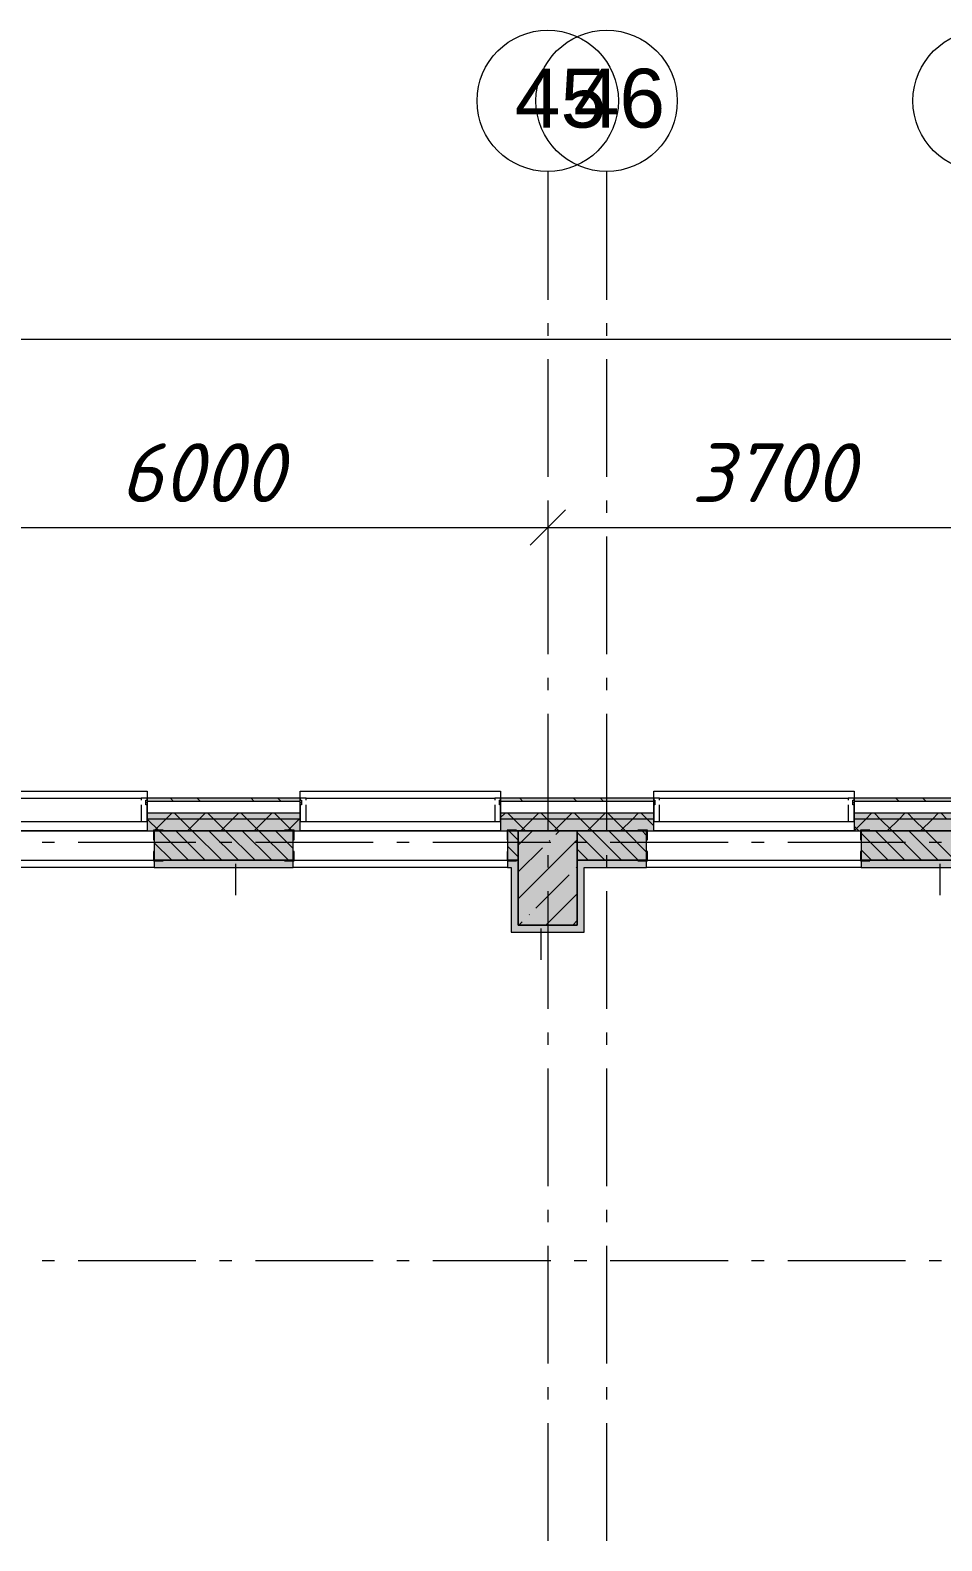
# Model space of a CAD drawing. Header units: millimetres. Extents: x -537608 to 253996, y -217170 to 186033.
# Drawn here: x -307304 to -299567, y 25270 to 38099 of the extents above; entities that cross this region are included whole.
import ezdxf

# ---------------------------------------------------------------- set-up
doc = ezdxf.new("R2010")
doc.units = ezdxf.units.MM
doc.layers.add('PDF _Геометрия', color=7, linetype='Continuous')
doc.layers.add('PDF _Текст', color=7, linetype='Continuous')
doc.layers.add('PDF _Сплошная заливка', color=7, linetype='Continuous', true_color=0xffffff)
doc.styles.add('PDF ArialMT', font='arial.ttf')
doc.styles.add('PDF ISOCPEUR Italic', font='isocpeui.ttf')

msp = doc.modelspace()

# ---------------------------------------------------------------- hatches: boundary and pattern name
at = {"layer": 'PDF _Сплошная заливка', "transparency": 33554559}
h = msp.add_hatch(color=256, dxfattribs=at)
h.paths.add_polyline_path([(-264411.3488, 31549.0045), (-264384.3486, 31549.0045), (-264384.3486, 31576.0025), (-271287.3503, 31576.0025), (-271287.3503, 31549.0045), (-264437.7925, 31549.0045)], flags=0)
h.paths.add_polyline_path([(-274074.5414, 31549.0045), (-272137.3517, 31549.0045), (-272137.3517, 31576.0025), (-274426.6915, 31576.0025), (-274426.6915, 31549.0045)], flags=0)
h.paths.add_polyline_path([(-276126.6902, 31549.0045), (-276126.6902, 31576.0025), (-277321.6919, 31576.0025), (-277321.6919, 31549.0045), (-276169.4866, 31549.0045)], flags=0)
h.paths.add_polyline_path([(-281911.6917, 31549.0045), (-281911.6917, 31576.0025), (-283111.6925, 31576.0025), (-283111.6925, 31549.0045), (-282035.3315, 31549.0045)], flags=0)
h.paths.add_polyline_path([(-279102.4091, 31549.0045), (-279021.6905, 31549.0045), (-279021.6905, 31576.0025), (-280211.6909, 31576.0025), (-280211.6909, 31549.0045), (-279521.3977, 31549.0045)], flags=0)
h.paths.add_polyline_path([(-284811.6933, 31549.0045), (-284811.6933, 31576.0025), (-286006.6928, 31576.0025), (-286006.6928, 31549.0045), (-285387.2447, 31549.0045)], flags=0)
h.paths.add_polyline_path([(-287901.3552, 31549.0045), (-287901.3552, 31576.0025), (-288901.6931, 31576.0025), (-288901.6931, 31549.0045), (-288320.1673, 31549.0045)], flags=0)
h.paths.add_polyline_path([(-290601.6939, 31549.0045), (-290601.6939, 31576.0025), (-294311.355, 31576.0025), (-294311.355, 31549.0045), (-290834.1032, 31549.0045)], flags=0)
h.paths.add_polyline_path([(-296280.9595, 31549.0045), (-296011.3579, 31549.0045), (-296011.3579, 31576.0025), (-297311.3549, 31576.0025), (-297311.3549, 31549.0045), (-297118.9367, 31549.0045)], flags=0)
h.paths.add_polyline_path([(-299011.3579, 31549.0045), (-299011.3579, 31576.0025), (-300311.3591, 31576.0025), (-300311.3591, 31549.0045), (-299632.8727, 31549.0045)], flags=0)
h.paths.add_polyline_path([(-302011.3578, 31549.0045), (-302011.3578, 31576.0025), (-303311.359, 31576.0025), (-303311.359, 31549.0045), (-302146.8044, 31549.0045)], flags=0)
h.paths.add_polyline_path([(-305498.7176, 31549.0045), (-305011.3577, 31549.0045), (-305011.3577, 31576.0025), (-306311.3589, 31576.0025), (-306311.3589, 31549.0045)], flags=0)
h.paths.add_polyline_path([(-311011.3618, 31549.0045), (-311011.3618, 31576.0025), (-312311.3587, 31576.0025), (-312311.3587, 31549.0045), (-311364.5669, 31549.0045)], flags=0)
h.paths.add_polyline_path([(-309311.3588, 31549.0045), (-308011.3576, 31549.0045), (-308012.6536, 31576.0025), (-309311.3588, 31576.0025)], flags=0)
h.paths.add_polyline_path([(-315761.86, 31549.0045), (-314011.3617, 31549.0045), (-314011.3617, 31576.0025), (-315761.86, 31576.0025), (-315761.86, 31549.336)], flags=0)
h = msp.add_hatch(color=256, dxfattribs=at)
h.paths.add_polyline_path([(-264561.3495, 31399.0038), (-264511.3493, 31399.0038), (-264511.3493, 31449.004), (-271287.3503, 31449.004), (-271287.3503, 31399.0038), (-264856.7822, 31399.0038)], flags=0)
h.paths.add_polyline_path([(-274426.6915, 31399.0038), (-272137.3517, 31399.0038), (-272137.3517, 31449.004), (-274426.6915, 31449.004)], flags=0)
h.paths.add_polyline_path([(-277007.4638, 31399.0038), (-276126.6902, 31399.0038), (-276126.6902, 31449.004), (-277321.6919, 31449.004), (-277321.6919, 31399.0038)], flags=0)
h.paths.add_polyline_path([(-279102.4091, 31399.0038), (-279021.6905, 31399.0038), (-279021.6905, 31449.004), (-280211.6909, 31449.004), (-280211.6909, 31399.0038), (-279521.3977, 31399.0038)], flags=0)
h.paths.add_polyline_path([(-286006.6928, 31399.0038), (-284811.6933, 31399.0038), (-284811.6933, 31449.004), (-286006.6928, 31449.004)], flags=0)
h.paths.add_polyline_path([(-282035.3315, 31399.0038), (-281911.6917, 31399.0038), (-281911.6917, 31449.004), (-283111.6925, 31449.004), (-283111.6925, 31399.0038), (-282873.3109, 31399.0038)], flags=0)
h.paths.add_polyline_path([(-287901.3552, 31399.0038), (-287901.3552, 31449.004), (-288901.6931, 31449.004), (-288901.6931, 31399.0038), (-288320.1673, 31399.0038)], flags=0)
h.paths.add_polyline_path([(-290601.6939, 31399.0038), (-290601.6939, 31449.004), (-294311.355, 31449.004), (-294311.355, 31399.0038), (-290834.1032, 31399.0038)], flags=0)
h.paths.add_polyline_path([(-296011.3579, 31399.0038), (-296011.3579, 31449.004), (-297311.3549, 31449.004), (-297311.3549, 31399.0038), (-296280.9595, 31399.0038)], flags=0)
h.paths.add_polyline_path([(-299632.8727, 31399.0038), (-299011.3579, 31399.0038), (-299011.3579, 31449.004), (-300311.3591, 31449.004), (-300311.3591, 31399.0038)], flags=0)
h.paths.add_polyline_path([(-302011.3578, 31399.0038), (-302011.3578, 31449.004), (-303311.359, 31449.004), (-303311.359, 31399.0038), (-302146.8044, 31399.0038)], flags=0)
h.paths.add_polyline_path([(-308012.6536, 31399.0038), (-308011.3576, 31399.0038), (-308012.6536, 31449.004), (-309311.3588, 31449.004), (-309311.3588, 31399.0038), (-308850.6309, 31399.0038)], flags=0)
h.paths.add_polyline_path([(-305498.7176, 31399.0038), (-305011.3577, 31399.0038), (-305011.3577, 31449.004), (-306311.3589, 31449.004), (-306311.3589, 31399.0038)], flags=0)
h.paths.add_polyline_path([(-311011.3618, 31399.0038), (-311011.3618, 31449.004), (-312311.3587, 31449.004), (-312311.3587, 31399.0038), (-311364.5669, 31399.0038)], flags=0)
h.paths.add_polyline_path([(-315761.86, 31399.0038), (-314011.3617, 31399.0038), (-314011.3617, 31449.004), (-315761.86, 31449.004), (-315761.86, 31399.3354)], flags=0)
h = msp.add_hatch(color=256, dxfattribs=at)
h.paths.add_polyline_path([(-264661.3483, 31299.0034), (-264561.3495, 31299.0034), (-264561.3495, 31399.0038), (-271287.3503, 31399.0038), (-271287.3503, 31299.0034), (-264856.7822, 31299.0034)], flags=0)
h.paths.add_polyline_path([(-276169.4866, 31299.0034), (-276126.6902, 31299.0034), (-276126.6902, 31399.0038), (-277321.6919, 31399.0038), (-277321.6919, 31299.0034), (-277007.4638, 31299.0034)], flags=0)
h.paths.add_polyline_path([(-273655.5528, 31299.0034), (-272137.3517, 31299.0034), (-272137.3517, 31399.0038), (-274426.6915, 31399.0038), (-274426.6915, 31299.0034), (-274074.5414, 31299.0034)], flags=0)
h.paths.add_polyline_path([(-280211.6909, 31299.0034), (-279021.6905, 31299.0034), (-279021.6905, 31399.0038), (-280211.6909, 31399.0038)], flags=0)
h.paths.add_polyline_path([(-281911.6917, 31299.0034), (-281911.6917, 31399.0038), (-283111.6925, 31399.0038), (-283111.6925, 31299.0034), (-282035.3315, 31299.0034)], flags=0)
h.paths.add_polyline_path([(-285387.2447, 31299.0034), (-284811.6933, 31299.0034), (-284811.6933, 31399.0038), (-286006.6928, 31399.0038), (-286006.6928, 31299.0034)], flags=0)
h.paths.add_polyline_path([(-290601.6939, 31299.0034), (-290601.6939, 31399.0038), (-294311.355, 31399.0038), (-294311.355, 31299.0034), (-290834.1032, 31299.0034)], flags=0)
h.paths.add_polyline_path([(-288901.6931, 31299.0034), (-287901.3552, 31299.0034), (-287901.3552, 31399.0038), (-288901.6931, 31399.0038)], flags=0)
h.paths.add_polyline_path([(-297311.3549, 31299.0034), (-296011.3579, 31299.0034), (-296011.3579, 31399.0038), (-297311.3549, 31399.0038)], flags=0)
h.paths.add_polyline_path([(-299632.8727, 31299.0034), (-299011.3579, 31299.0034), (-299011.3579, 31399.0038), (-300311.3591, 31399.0038), (-300311.3591, 31299.0034)], flags=0)
h.paths.add_polyline_path([(-302011.3578, 31299.0034), (-302011.3578, 31399.0038), (-303311.359, 31399.0038), (-303311.359, 31299.0034), (-302146.8044, 31299.0034)], flags=0)
h.paths.add_polyline_path([(-306311.3589, 31299.0034), (-305011.3577, 31299.0034), (-305011.3577, 31399.0038), (-306311.3589, 31399.0038)], flags=0)
h.paths.add_polyline_path([(-308012.6536, 31299.0034), (-308011.3576, 31299.0034), (-308012.6536, 31399.0038), (-309311.3588, 31399.0038), (-309311.3588, 31299.0034), (-308850.6309, 31299.0034)], flags=0)
h.paths.add_polyline_path([(-312311.3587, 31299.0034), (-311011.3618, 31299.0034), (-311011.3618, 31399.0038), (-312311.3587, 31399.0038)], flags=0)
h.paths.add_polyline_path([(-315711.3603, 31299.0034), (-315711.3603, 31299.3521), (-314011.3617, 31299.0034), (-314011.3617, 31399.0038), (-315761.86, 31399.0038), (-315761.86, 31299.0034)], flags=0)
msp.add_hatch(color=256, dxfattribs=at).paths.add_polyline_path([(-302661.3562, 30499.3488), (-302661.3562, 31299.3521), (-303161.3583, 31299.3521), (-303161.3583, 30499.3488), (-302984.786, 30499.3488)])
h = msp.add_hatch(color=256, dxfattribs=at)
h.paths.add_polyline_path([(-283051.653, 31049.0023), (-283011.354, 31049.0023), (-283011.354, 31299.0034), (-283051.653, 31299.0034), (-283051.653, 31225.437)], flags=0)
h.paths.add_polyline_path([(-285387.2447, 31049.0023), (-284871.6531, 31049.0023), (-284871.6531, 31299.0034), (-285946.6534, 31299.0034), (-285946.6534, 31049.0023)], flags=0)
h.paths.add_polyline_path([(-288411.3534, 31049.0023), (-288411.3534, 31299.0034), (-288531.3548, 31299.0034), (-288531.3548, 31049.0023)], flags=0)
h.paths.add_polyline_path([(-292011.3559, 31049.0023), (-292011.3559, 31299.0034), (-294251.6579, 31299.0034), (-294251.6579, 31049.0023), (-292929.0484, 31049.0023)], flags=0)
h.paths.add_polyline_path([(-291211.3547, 31049.0023), (-291161.3544, 31049.0023), (-291161.3544, 31299.0034), (-291211.3547, 31299.0034)], flags=0)
h.paths.add_polyline_path([(-288566.3554, 31049.0023), (-288566.3554, 31299.0034), (-288838.6546, 31299.0034), (-288838.6546, 31049.3511), (-288591.3555, 31049.3511)], flags=0)
h.paths.add_polyline_path([(-287901.1786, 31049.0023), (-287766.6534, 31049.0023), (-287766.6534, 31299.0034), (-287911.3535, 31299.0034), (-287911.3535, 31049.0023)], flags=0)
h.paths.add_polyline_path([(-296280.9595, 31049.0023), (-296071.6579, 31049.0023), (-296071.6579, 31299.0034), (-296711.3566, 31299.0034), (-296711.3566, 31049.0023)], flags=0)
h.paths.add_polyline_path([(-297251.6578, 31049.0023), (-297211.3588, 31049.0023), (-297211.3588, 31299.0034), (-297251.6578, 31299.0034), (-297251.6578, 31225.437)], flags=0)
h.paths.add_polyline_path([(-300251.6576, 31049.0023), (-299071.6578, 31049.0023), (-299071.6578, 31299.0034), (-300251.6576, 31299.0034)], flags=0)
h.paths.add_polyline_path([(-302071.6577, 31049.0023), (-302071.6577, 31299.0034), (-302661.3562, 31299.0034), (-302661.3562, 31049.0023), (-302146.8044, 31049.0023)], flags=0)
at = {"layer": 'PDF _Сплошная заливка', "true_color": 0xff7d7d, "transparency": 33554559}
h = msp.add_hatch(color=11, dxfattribs=at)
h.paths.add_polyline_path([(-303251.6575, 30989.3525), (-303161.3583, 30989.3525), (-303161.3583, 31049.0023), (-303251.6575, 31049.0023)], flags=0)
h.paths.add_polyline_path([(-305071.6576, 30989.3525), (-305071.6576, 31049.0023), (-306251.6574, 31049.0023), (-306251.6574, 30989.3525), (-305498.7176, 30989.3525)], flags=0)
h.paths.add_polyline_path([(-308661.3603, 30989.3525), (-308071.6575, 30989.3525), (-308071.6575, 31049.0023), (-308661.3603, 31049.0023)], flags=0)
h = msp.add_hatch(color=11, dxfattribs=at)
h.paths.add_polyline_path([(-299071.6578, 30989.3525), (-299071.6578, 31049.0023), (-300251.6576, 31049.0023), (-300251.6576, 30989.3525), (-299632.8727, 30989.3525)], flags=0)
h.paths.add_polyline_path([(-297211.3588, 30989.3525), (-297211.3588, 31049.0023), (-297251.6578, 31049.0023), (-297251.6578, 30989.3525)], flags=0)
h.paths.add_polyline_path([(-302071.6577, 30989.3525), (-302071.6577, 31049.0023), (-302661.3562, 31049.0023), (-302661.3562, 30989.3525), (-302146.8044, 30989.3525)], flags=0)

# ---------------------------------------------------------------- linework, layer by layer
at = {"layer": 'PDF _Геометрия', "color": 253, "lineweight": 9, "true_color": 0xaaaaaa}
for p, q in [((-302911.3573, 36899.2642), (-302911.3573, 35810.6873)), ((-302411.3595, 36899.2642), (-302411.3595, 35810.6873)), ((-302911.3573, 35610.6865), (-302911.3573, 35504.8516)), ((-302411.3595, 35610.6865), (-302411.3595, 35504.8516)), ((-302911.3573, 35304.8507), (-302911.3573, 34304.8507)), ((-302411.3595, 35304.8507), (-302411.3595, 34304.8507)), ((-302911.3573, 34104.8542), (-302911.3573, 33999.0192)), ((-302411.3595, 34104.8542), (-302411.3595, 33999.0192)), ((-302911.3573, 33799.0184), (-302911.3573, 32799.0184)), ((-302411.3595, 33799.0184), (-302411.3595, 32799.0184)), ((-302911.3573, 32599.0176), (-302911.3573, 32493.187)), ((-302411.3595, 32599.0176), (-302411.3595, 32493.187)), ((-302911.3573, 32293.1861), (-302911.3573, 31293.1861)), ((-302411.3595, 32293.1861), (-302411.3595, 31293.1861)), ((-308011.3576, 31637.3488), (-306311.3589, 31637.3488)), ((-306311.3589, 31637.3488), (-306311.3589, 31576.0025)), ((-305011.3577, 31576.0025), (-305011.3577, 31637.3488)), ((-305011.3577, 31637.3488), (-303311.359, 31637.3488)), ((-303311.359, 31637.3488), (-303311.359, 31576.0025)), ((-302011.3578, 31576.0025), (-302011.3578, 31637.3488)), ((-302011.3578, 31637.3488), (-300311.3591, 31637.3488)), ((-300311.3591, 31637.3488), (-300311.3591, 31576.0025)), ((-306321.3572, 31539.3506), (-306311.3589, 31539.3506)), ((-306311.3589, 31537.3527), (-306321.3572, 31537.3527)), ((-305011.3577, 31539.3506), (-305001.3593, 31539.3506)), ((-305001.3593, 31537.3527), (-305011.3577, 31537.3527)), ((-303321.3574, 31539.3506), (-303311.359, 31539.3506)), ((-303311.359, 31537.3527), (-303321.3574, 31537.3527)), ((-302011.3578, 31539.3506), (-302001.3594, 31539.3506)), ((-302001.3594, 31537.3527), (-302011.3578, 31537.3527)), ((-300321.3574, 31539.3506), (-300311.3591, 31539.3506)), ((-300311.3591, 31537.3527), (-300321.3574, 31537.3527)), ((-307098.1216, 31199.3518), (-307203.9566, 31199.3518)), ((-305898.1208, 31199.3518), (-306898.1208, 31199.3518)), ((-305592.2894, 31199.3518), (-305698.12, 31199.3518)), ((-304392.2885, 31199.3518), (-305392.2885, 31199.3518)), ((-304086.457, 31199.3518), (-304192.2876, 31199.3518)), ((-302886.4562, 31199.3518), (-303886.4562, 31199.3518)), ((-302580.6205, 31199.3518), (-302686.4554, 31199.3518)), ((-301380.6196, 31199.3518), (-302380.6196, 31199.3518)), ((-301074.7881, 31199.3518), (-301180.623, 31199.3518)), ((-299874.7873, 31199.3518), (-300874.7873, 31199.3518)), ((-299568.9558, 31199.3518), (-299674.7865, 31199.3518)), ((-302911.3573, 31093.1853), (-302911.3573, 30987.3503)), ((-302411.3595, 31093.1853), (-302411.3595, 30987.3503)), ((-302911.3573, 30787.3495), (-302911.3573, 29787.3495)), ((-302411.3595, 30787.3495), (-302411.3595, 29787.3495)), ((-302911.3573, 29587.353), (-302911.3573, 29481.518)), ((-302411.3595, 29587.353), (-302411.3595, 29481.518)), ((-302911.3573, 29281.5172), (-302911.3573, 28281.5172)), ((-302411.3595, 29281.5172), (-302411.3595, 28281.5172)), ((-302911.3573, 28081.5164), (-302911.3573, 27975.6857)), ((-302411.3595, 28081.5164), (-302411.3595, 27975.6857)), ((-302911.3573, 27775.6849), (-302911.3573, 26775.6849)), ((-302411.3595, 27775.6849), (-302411.3595, 26775.6849)), ((-307203.9566, 27649.0007), (-307098.1216, 27649.0007)), ((-306898.1208, 27649.0007), (-305898.1208, 27649.0007)), ((-305698.12, 27649.0007), (-305592.2894, 27649.0007)), ((-305392.2885, 27649.0007), (-304392.2885, 27649.0007)), ((-304192.2876, 27649.0007), (-304086.457, 27649.0007)), ((-303886.4562, 27649.0007), (-302886.4562, 27649.0007)), ((-302686.4554, 27649.0007), (-302580.6205, 27649.0007)), ((-302380.6196, 27649.0007), (-301380.6196, 27649.0007)), ((-301180.623, 27649.0007), (-301074.7881, 27649.0007)), ((-300874.7873, 27649.0007), (-299874.7873, 27649.0007)), ((-299674.7865, 27649.0007), (-299568.9558, 27649.0007)), ((-302911.3573, 26575.684), (-302911.3573, 26469.8491)), ((-302411.3595, 26575.684), (-302411.3595, 26469.8491)), ((-302911.3573, 26269.8525), (-302911.3573, 25269.8483)), ((-302411.3595, 26269.8525), (-302411.3595, 25269.8483))]:
    msp.add_line(p, q, dxfattribs=at)
at = {"layer": 'PDF _Геометрия', "lineweight": 9}
for p, q in [((-368501.3767, 35475.7264), (-264521.3486, 35475.7264)), ((-302911.3573, 34087.8588), (-302911.3573, 33875.7282)), ((-308911.3614, 33875.7282), (-302911.3573, 33875.7282)), ((-302911.3573, 33875.7282), (-299211.3587, 33875.7282)), ((-302911.3573, 33875.7282), (-302911.3573, 33635.7254)), ((-307961.3574, 31576.0025), (-306361.3591, 31576.0025)), ((-306311.3589, 31576.0025), (-306361.3591, 31576.0025)), ((-306361.3591, 31576.0025), (-306361.3591, 31559.0028)), ((-305011.3577, 31576.0025), (-306311.3589, 31576.0025)), ((-306311.3589, 31576.0025), (-306311.3589, 31549.0045)), ((-306311.3589, 31559.0028), (-306311.3589, 31576.0025)), ((-305011.3577, 31549.0045), (-305011.3577, 31576.0025)), ((-304961.3575, 31576.0025), (-305011.3577, 31576.0025)), ((-305011.3577, 31576.0025), (-305011.3577, 31559.0028)), ((-304961.3575, 31576.0025), (-303361.3592, 31576.0025)), ((-304961.3575, 31559.0028), (-304961.3575, 31576.0025)), ((-303311.359, 31576.0025), (-303361.3592, 31576.0025)), ((-303361.3592, 31576.0025), (-303361.3592, 31559.0028)), ((-302011.3578, 31576.0025), (-303311.359, 31576.0025)), ((-303311.359, 31576.0025), (-303311.359, 31549.0045)), ((-303311.359, 31559.0028), (-303311.359, 31576.0025)), ((-302011.3578, 31549.0045), (-302011.3578, 31576.0025)), ((-301961.3576, 31576.0025), (-302011.3578, 31576.0025)), ((-302011.3578, 31576.0025), (-302011.3578, 31559.0028)), ((-301961.3576, 31576.0025), (-300361.3593, 31576.0025)), ((-301961.3576, 31559.0028), (-301961.3576, 31576.0025)), ((-300311.3591, 31576.0025), (-300361.3593, 31576.0025)), ((-300361.3593, 31576.0025), (-300361.3593, 31559.0028)), ((-299011.3579, 31576.0025), (-300311.3591, 31576.0025)), ((-300311.3591, 31576.0025), (-300311.3591, 31549.0045)), ((-300311.3591, 31559.0028), (-300311.3591, 31576.0025)), ((-306361.3591, 31519.0052), (-306361.3591, 31379.0029)), ((-306321.3572, 31519.0052), (-306321.3572, 31559.0028)), ((-306321.3572, 31559.0028), (-306311.3589, 31559.0028)), ((-306311.3589, 31519.0052), (-306321.3572, 31519.0052)), ((-306311.3589, 31549.0045), (-306311.3589, 31449.004)), ((-305011.3577, 31549.0045), (-306311.3589, 31549.0045)), ((-306311.3589, 31379.0029), (-306311.3589, 31519.0052)), ((-306311.3589, 31449.004), (-306311.3589, 31399.0038)), ((-305011.3577, 31449.004), (-306311.3589, 31449.004)), ((-306152.1953, 31399.0038), (-306102.1951, 31449.004)), ((-306028.0559, 31399.0038), (-306078.0561, 31449.004)), ((-305869.353, 31399.0038), (-305819.3529, 31449.004)), ((-305745.2137, 31399.0038), (-305795.2139, 31449.004)), ((-305586.5065, 31399.0038), (-305536.5063, 31449.004)), ((-305462.3714, 31399.0038), (-305512.3716, 31449.004)), ((-305303.6642, 31399.0038), (-305253.664, 31449.004)), ((-305179.5292, 31399.0038), (-305229.5294, 31449.004)), ((-305011.3577, 31559.0028), (-305001.3593, 31559.0028)), ((-305011.3577, 31449.004), (-305011.3577, 31549.0045)), ((-305001.3593, 31519.0052), (-305011.3577, 31519.0052)), ((-305011.3577, 31519.0052), (-305011.3577, 31379.0029)), ((-305011.3577, 31399.0038), (-305011.3577, 31449.004)), ((-305001.3593, 31559.0028), (-305001.3593, 31519.0052)), ((-304961.3575, 31379.0029), (-304961.3575, 31519.0052)), ((-303361.3592, 31519.0052), (-303361.3592, 31379.0029)), ((-303321.3574, 31519.0052), (-303321.3574, 31559.0028)), ((-303321.3574, 31559.0028), (-303311.359, 31559.0028)), ((-303311.359, 31519.0052), (-303321.3574, 31519.0052)), ((-303311.359, 31549.0045), (-303311.359, 31449.004)), ((-302011.3578, 31549.0045), (-303311.359, 31549.0045)), ((-303311.359, 31379.0029), (-303311.359, 31519.0052)), ((-303311.359, 31411.4091), (-303273.7641, 31449.004)), ((-303311.359, 31449.004), (-303311.359, 31399.0038)), ((-302011.3578, 31449.004), (-303311.359, 31449.004)), ((-303199.6293, 31399.0038), (-303249.6295, 31449.004)), ((-303040.9221, 31399.0038), (-302990.9219, 31449.004)), ((-302916.787, 31399.0038), (-302966.7873, 31449.004)), ((-302758.0799, 31399.0038), (-302708.0796, 31449.004)), ((-302633.9448, 31399.0038), (-302683.945, 31449.004)), ((-302475.2376, 31399.0038), (-302425.2374, 31449.004)), ((-302351.0983, 31399.0038), (-302401.0985, 31449.004)), ((-302192.3954, 31399.0038), (-302142.3952, 31449.004)), ((-302068.256, 31399.0038), (-302118.2563, 31449.004)), ((-302011.3578, 31559.0028), (-302001.3594, 31559.0028)), ((-302011.3578, 31449.004), (-302011.3578, 31549.0045)), ((-302001.3594, 31519.0052), (-302011.3578, 31519.0052)), ((-302011.3578, 31519.0052), (-302011.3578, 31379.0029)), ((-302011.3578, 31399.0038), (-302011.3578, 31449.004)), ((-302001.3594, 31559.0028), (-302001.3594, 31519.0052)), ((-301961.3576, 31379.0029), (-301961.3576, 31519.0052)), ((-300361.3593, 31519.0052), (-300361.3593, 31379.0029)), ((-300321.3574, 31519.0052), (-300321.3574, 31559.0028)), ((-300321.3574, 31559.0028), (-300311.3591, 31559.0028)), ((-300311.3591, 31519.0052), (-300321.3574, 31519.0052)), ((-300311.3591, 31549.0045), (-300311.3591, 31449.004)), ((-299011.3579, 31549.0045), (-300311.3591, 31549.0045)), ((-300311.3591, 31379.0029), (-300311.3591, 31519.0052)), ((-300311.3591, 31449.004), (-300311.3591, 31399.0038)), ((-299011.3579, 31449.004), (-300311.3591, 31449.004)), ((-300212.4954, 31399.0038), (-300162.4952, 31449.004)), ((-300088.3561, 31399.0038), (-300138.3563, 31449.004)), ((-299929.6532, 31399.0038), (-299879.653, 31449.004)), ((-299805.5138, 31399.0038), (-299855.514, 31449.004)), ((-299646.8109, 31399.0038), (-299596.8107, 31449.004)), ((-299522.6716, 31399.0038), (-299572.6718, 31449.004)), ((-307961.3574, 31379.0029), (-306361.3591, 31379.0029)), ((-306361.3591, 31379.0029), (-306311.3589, 31379.0029)), ((-306310.8982, 31399.0038), (-306311.3589, 31399.4646)), ((-306311.3589, 31399.0038), (-306311.3589, 31299.0034)), ((-305011.3577, 31399.0038), (-306311.3589, 31399.0038)), ((-306210.8978, 31299.0034), (-306310.8982, 31399.0038)), ((-306252.1957, 31299.0034), (-306152.1953, 31399.0038)), ((-305928.0555, 31299.0034), (-306028.0559, 31399.0038)), ((-305969.3491, 31299.0034), (-305869.353, 31399.0038)), ((-305645.2133, 31299.0034), (-305745.2137, 31399.0038)), ((-305686.5069, 31299.0034), (-305586.5065, 31399.0038)), ((-305362.3711, 31299.0034), (-305462.3714, 31399.0038)), ((-305403.6647, 31299.0034), (-305303.6642, 31399.0038)), ((-305079.5288, 31299.0034), (-305179.5292, 31399.0038)), ((-305120.8225, 31299.0034), (-305020.822, 31399.0038)), ((-305020.822, 31399.0038), (-305011.3577, 31408.4682)), ((-305011.3577, 31299.0034), (-305011.3577, 31399.0038)), ((-305011.3577, 31379.0029), (-304961.3575, 31379.0029)), ((-304961.3575, 31379.0029), (-303361.3592, 31379.0029)), ((-303361.3592, 31379.0029), (-303311.359, 31379.0029)), ((-303311.359, 31399.0038), (-303311.359, 31299.0034)), ((-302011.3578, 31399.0038), (-303311.359, 31399.0038)), ((-303099.6288, 31299.0034), (-303199.6293, 31399.0038)), ((-303140.9225, 31299.0034), (-303040.9221, 31399.0038)), ((-302816.7866, 31299.0034), (-302916.787, 31399.0038)), ((-302858.0803, 31299.0034), (-302758.0799, 31399.0038)), ((-302533.9444, 31299.0034), (-302633.9448, 31399.0038)), ((-302575.2381, 31299.0034), (-302475.2376, 31399.0038)), ((-302251.1021, 31299.0034), (-302351.0983, 31399.0038)), ((-302292.3958, 31299.0034), (-302192.3954, 31399.0038)), ((-302011.3578, 31342.1056), (-302068.256, 31399.0038)), ((-302011.3578, 31299.0034), (-302011.3578, 31399.0038)), ((-302011.3578, 31379.0029), (-301961.3576, 31379.0029)), ((-301961.3576, 31379.0029), (-300361.3593, 31379.0029)), ((-300361.3593, 31379.0029), (-300311.3591, 31379.0029)), ((-300311.3591, 31300.1402), (-300212.4954, 31399.0038)), ((-300311.3591, 31399.0038), (-300311.3591, 31299.0034)), ((-299011.3579, 31399.0038), (-300311.3591, 31399.0038)), ((-300271.2022, 31299.0034), (-300311.3591, 31339.1603)), ((-299988.36, 31299.0034), (-300088.3561, 31399.0038)), ((-300029.6536, 31299.0034), (-299929.6532, 31399.0038)), ((-299705.5134, 31299.0034), (-299805.5138, 31399.0038)), ((-299746.8114, 31299.0034), (-299646.8109, 31399.0038)), ((-308011.3576, 31299.3521), (-306311.3589, 31299.3521)), ((-306311.3589, 31299.0034), (-305011.3577, 31299.0034)), ((-305071.6576, 31299.0034), (-306251.6574, 31299.0034)), ((-306251.6574, 31299.0034), (-306251.6574, 31049.0023)), ((-306102.3199, 31049.0023), (-306251.6574, 31198.3399)), ((-305960.9009, 31049.0023), (-306210.8978, 31299.0034)), ((-305819.4777, 31049.0023), (-306069.4788, 31299.0034)), ((-305678.0544, 31049.0023), (-305928.0555, 31299.0034)), ((-305536.6354, 31049.0023), (-305786.6366, 31299.0034)), ((-305395.2122, 31049.0023), (-305645.2133, 31299.0034)), ((-305253.7932, 31049.0023), (-305503.79, 31299.0034)), ((-305112.37, 31049.0023), (-305362.3711, 31299.0034)), ((-305071.6576, 31149.7133), (-305220.9478, 31299.0034)), ((-305071.6576, 31291.1322), (-305079.5288, 31299.0034)), ((-305071.6576, 31049.0023), (-305071.6576, 31299.0034)), ((-305011.3577, 31299.3521), (-303311.359, 31299.3521)), ((-303311.359, 31299.0034), (-302011.3578, 31299.0034)), ((-303161.3583, 31299.0034), (-303251.6575, 31299.0034)), ((-303251.6575, 31299.0034), (-303251.6575, 31049.0023)), ((-303161.3583, 31219.3096), (-303241.0478, 31299.0034)), ((-303161.3583, 31178.1581), (-303040.1686, 31299.3521)), ((-303161.3583, 31299.3521), (-303161.3583, 30499.3488)), ((-302661.3562, 31299.3521), (-303161.3583, 31299.3521)), ((-303161.3583, 31049.0023), (-303161.3583, 31299.0034)), ((-303161.3583, 30721.9642), (-302661.3562, 31221.9621)), ((-302899.1457, 31212.2738), (-302894.405, 31217.0146)), ((-302842.1226, 31269.2969), (-302812.0673, 31299.3521)), ((-302661.3562, 30499.3488), (-302661.3562, 31299.3521)), ((-302071.6577, 31299.0034), (-302661.3562, 31299.0034)), ((-302661.3562, 31299.0034), (-302661.3562, 31049.0023)), ((-302425.3623, 31049.0023), (-302661.3562, 31284.9963)), ((-302283.9433, 31049.0023), (-302533.9444, 31299.0034)), ((-302142.5201, 31049.0023), (-302392.5211, 31299.0034)), ((-302071.6577, 31119.5589), (-302251.1021, 31299.0034)), ((-302071.6577, 31260.9822), (-302109.6789, 31299.0034)), ((-302071.6577, 31049.0023), (-302071.6577, 31299.0034)), ((-302011.3578, 31299.3521), (-300311.3591, 31299.3521)), ((-300311.3591, 31299.0034), (-299011.3579, 31299.0034)), ((-299071.6578, 31299.0034), (-300251.6576, 31299.0034)), ((-300251.6576, 31299.0034), (-300251.6576, 31049.0023)), ((-300021.2011, 31049.0023), (-300251.6576, 31279.4589)), ((-299879.7778, 31049.0023), (-300129.7789, 31299.0034)), ((-299738.3589, 31049.0023), (-299988.36, 31299.0034)), ((-299596.9356, 31049.0023), (-299846.9367, 31299.0034)), ((-299455.5166, 31049.0023), (-299705.5134, 31299.0034)), ((-306243.7432, 31049.0023), (-306251.6574, 31056.9209)), ((-306251.6574, 31049.0023), (-306251.6574, 30989.3525)), ((-305071.6576, 31049.0023), (-306251.6574, 31049.0023)), ((-306251.6574, 31049.0023), (-305071.6576, 31049.0023)), ((-305071.6576, 30989.3525), (-305071.6576, 31049.0023)), ((-303161.3583, 31077.8907), (-303251.6575, 31168.1899)), ((-303161.3583, 31049.0023), (-303251.6575, 31049.0023)), ((-303251.6575, 31049.0023), (-303161.3583, 31049.0023)), ((-303251.6575, 31049.0023), (-303251.6575, 30989.3525)), ((-303161.3583, 30950.0612), (-302956.1689, 31155.2463)), ((-303161.3583, 30989.3525), (-303161.3583, 31049.0023)), ((-302566.7856, 31049.0023), (-302661.3562, 31143.5773)), ((-302071.6577, 31049.0023), (-302661.3562, 31049.0023)), ((-302661.3562, 31049.0023), (-302071.6577, 31049.0023)), ((-302661.3562, 31049.0023), (-302661.3562, 30989.3525)), ((-302071.6577, 30989.3525), (-302071.6577, 31049.0023)), ((-300162.6201, 31049.0023), (-300251.6576, 31138.0399)), ((-300251.6576, 31049.0023), (-300251.6576, 30989.3525)), ((-299071.6578, 31049.0023), (-300251.6576, 31049.0023)), ((-300251.6576, 31049.0023), (-299071.6578, 31049.0023)), ((-306251.6574, 30989.3525), (-308071.6575, 30989.3525)), ((-306251.6574, 30989.3525), (-305071.6576, 30989.3525)), ((-305560.8648, 31019.3518), (-305560.8648, 30753.1993)), ((-303251.6575, 30989.3525), (-305071.6576, 30989.3525)), ((-303251.6575, 30989.3525), (-303221.3569, 30989.3525)), ((-303221.3569, 30989.3525), (-303221.3569, 30439.3502)), ((-303161.3583, 30499.3488), (-303161.3583, 30989.3525)), ((-303013.1963, 30642.0251), (-302728.072, 30927.1495)), ((-302671.0488, 30984.1726), (-302666.3037, 30988.9177)), ((-302661.3562, 30989.3525), (-302661.3562, 30499.3488)), ((-302601.3577, 30439.3502), (-302601.3577, 30989.3525)), ((-302601.3577, 30989.3525), (-302071.6577, 30989.3525)), ((-300251.6576, 30989.3525), (-302071.6577, 30989.3525)), ((-300251.6576, 30989.3525), (-299071.6578, 30989.3525)), ((-299582.2869, 31019.3518), (-299582.2869, 30753.1993)), ((-302927.7714, 30499.3488), (-302661.3562, 30765.764)), ((-303070.2195, 30585.0019), (-303065.4787, 30589.7427)), ((-302699.6745, 30499.3488), (-302661.3562, 30537.6671)), ((-303221.3569, 30439.3502), (-303161.3583, 30439.3502)), ((-303161.3583, 30499.3488), (-302661.3562, 30499.3488)), ((-302661.3562, 30499.3488), (-303161.3583, 30499.3488)), ((-303161.3583, 30439.3502), (-302661.3562, 30439.3502)), ((-303155.8726, 30499.3488), (-303127.2427, 30527.9787)), ((-302968.8239, 30469.3495), (-302968.8239, 30203.2013)), ((-302661.3562, 30439.3502), (-302601.3577, 30439.3502))]:
    msp.add_line(p, q, dxfattribs=at)
at = {"layer": 'PDF _Геометрия', "lineweight": 20}
for p, q in [((-302761.3566, 34025.7288), (-302911.3573, 33875.7282)), ((-302911.3573, 33875.7282), (-303061.3579, 33725.7275))]:
    msp.add_line(p, q, dxfattribs=at)
at = {"layer": 'PDF _Геометрия', "color": 8, "lineweight": 9, "true_color": 0x787878}
for p, q in [((-306087.1072, 31549.0045), (-306114.1095, 31576.0025)), ((-305859.0103, 31549.0045), (-305886.0083, 31576.0025)), ((-305402.8121, 31549.0045), (-305429.8145, 31576.0025)), ((-305174.7153, 31549.0045), (-305201.7133, 31576.0025)), ((-303121.8258, 31549.0045), (-303148.8282, 31576.0025)), ((-302665.6277, 31549.0045), (-302692.63, 31576.0025)), ((-302437.5307, 31549.0045), (-302464.5331, 31576.0025)), ((-299928.4476, 31549.0045), (-299955.4456, 31576.0025)), ((-299700.3463, 31549.0045), (-299727.3487, 31576.0025))]:
    msp.add_line(p, q, dxfattribs=at)
at = {"layer": 'PDF _Геометрия', "color": 253, "lineweight": 20, "true_color": 0xaaaaaa}
for p, q in [((-306176.0199, 31305.3503), (-306257.0183, 31305.3503)), ((-306257.0183, 31305.3503), (-306257.0183, 31224.3519)), ((-306176.0199, 31299.3521), (-306176.0199, 31305.3503)), ((-305065.0179, 31305.3503), (-305146.0206, 31305.3503)), ((-305146.0206, 31305.3503), (-305146.0206, 31299.3521)), ((-305065.0179, 31224.3519), (-305065.0179, 31305.3503)), ((-303176.02, 31305.3503), (-303257.0184, 31305.3503)), ((-303257.0184, 31305.3503), (-303257.0184, 31224.3519)), ((-303176.02, 31299.3521), (-303176.02, 31305.3503)), ((-302065.018, 31305.3503), (-302146.0207, 31305.3503)), ((-302146.0207, 31305.3503), (-302146.0207, 31299.3521)), ((-302065.018, 31224.3519), (-302065.018, 31305.3503)), ((-300176.0201, 31305.3503), (-300257.0185, 31305.3503)), ((-300257.0185, 31305.3503), (-300257.0185, 31224.3519)), ((-300176.0201, 31299.3521), (-300176.0201, 31305.3503)), ((-306257.0183, 31224.3519), (-306251.0202, 31224.3519)), ((-306251.0202, 31224.3519), (-306251.0202, 31299.3521)), ((-306251.0202, 31299.3521), (-306176.0199, 31299.3521)), ((-305146.0206, 31299.3521), (-305071.0203, 31299.3521)), ((-305071.0203, 31299.3521), (-305071.0203, 31224.3519)), ((-305071.0203, 31224.3519), (-305065.0179, 31224.3519)), ((-303257.0184, 31224.3519), (-303251.0203, 31224.3519)), ((-303251.0203, 31224.3519), (-303251.0203, 31299.3521)), ((-303251.0203, 31299.3521), (-303176.02, 31299.3521)), ((-302146.0207, 31299.3521), (-302071.0204, 31299.3521)), ((-302071.0204, 31299.3521), (-302071.0204, 31224.3519)), ((-302071.0204, 31224.3519), (-302065.018, 31224.3519)), ((-300257.0185, 31224.3519), (-300251.0161, 31224.3519)), ((-300251.0161, 31224.3519), (-300251.0161, 31299.3521)), ((-300251.0161, 31299.3521), (-300176.0201, 31299.3521)), ((-306251.0202, 31124.3515), (-306257.0183, 31124.3515)), ((-306257.0183, 31124.3515), (-306257.0183, 31043.3487)), ((-306251.0202, 31049.3511), (-306251.0202, 31124.3515)), ((-306176.0199, 31049.3511), (-306251.0202, 31049.3511)), ((-306176.0199, 31043.3487), (-306176.0199, 31049.3511)), ((-305071.0203, 31049.3511), (-305146.0206, 31049.3511)), ((-305146.0206, 31049.3511), (-305146.0206, 31043.3487)), ((-305065.0179, 31124.3515), (-305071.0203, 31124.3515)), ((-305071.0203, 31124.3515), (-305071.0203, 31049.3511)), ((-305065.0179, 31043.3487), (-305065.0179, 31124.3515)), ((-303251.0203, 31124.3515), (-303257.0184, 31124.3515)), ((-303257.0184, 31124.3515), (-303257.0184, 31043.3487)), ((-303251.0203, 31049.3511), (-303251.0203, 31124.3515)), ((-303176.02, 31049.3511), (-303251.0203, 31049.3511)), ((-303176.02, 31043.3487), (-303176.02, 31049.3511)), ((-302071.0204, 31049.3511), (-302146.0207, 31049.3511)), ((-302146.0207, 31049.3511), (-302146.0207, 31043.3487)), ((-302065.018, 31124.3515), (-302071.0204, 31124.3515)), ((-302071.0204, 31124.3515), (-302071.0204, 31049.3511)), ((-302065.018, 31043.3487), (-302065.018, 31124.3515)), ((-300251.0161, 31124.3515), (-300257.0185, 31124.3515)), ((-300257.0185, 31124.3515), (-300257.0185, 31043.3487)), ((-300251.0161, 31049.3511), (-300251.0161, 31124.3515)), ((-300176.0201, 31049.3511), (-300251.0161, 31049.3511)), ((-300176.0201, 31043.3487), (-300176.0201, 31049.3511)), ((-306257.0183, 31043.3487), (-306176.0199, 31043.3487)), ((-305146.0206, 31043.3487), (-305065.0179, 31043.3487)), ((-303257.0184, 31043.3487), (-303176.02, 31043.3487)), ((-302146.0207, 31043.3487), (-302065.018, 31043.3487)), ((-300257.0185, 31043.3487), (-300176.0201, 31043.3487))]:
    msp.add_line(p, q, dxfattribs=at)
at = {"layer": 'PDF _Геометрия', "color": 9, "lineweight": 9, "true_color": 0xc0c0c0}
for p, q in [((-306311.3589, 31299.0034), (-308011.3576, 31299.0034)), ((-303311.359, 31299.0034), (-305011.3577, 31299.0034)), ((-300311.3591, 31299.0034), (-302011.3578, 31299.0034)), ((-308065.0221, 31049.3511), (-306257.0183, 31049.3511)), ((-305065.0179, 31049.3511), (-303257.0184, 31049.3511)), ((-302065.018, 31049.3511), (-300257.0185, 31049.3511))]:
    msp.add_line(p, q, dxfattribs=at)
at = {"layer": 'PDF _Геометрия', "lineweight": 20}
for centre in [(-302911.3586, 37499.2654), (-302411.3564, 37499.2654), (-299211.3557, 37499.2654)]:
    msp.add_circle(centre, 600.0012, dxfattribs=at)
at = {"layer": 'PDF _Сплошная заливка', "lineweight": 35, "transparency": 33554559}
for points in [[(-306251.6574, 31049.0023), (-305071.6576, 31049.0023), (-306251.6574, 31299.0034), (-305071.6576, 31299.0034)], [(-303161.3583, 31049.0023), (-303161.3583, 31299.0034), (-303251.6575, 31049.0023), (-303251.6575, 31299.0034)]]:
    msp.add_solid(points, dxfattribs=at)
at = {"layer": 'PDF _Сплошная заливка', "color": 11, "lineweight": 35, "true_color": 0xff7d7d, "transparency": 33554559}
for points in [[(-303161.3583, 30439.3502), (-303161.3583, 30989.3525), (-303221.3569, 30439.3502), (-303221.3569, 30989.3525)], [(-302601.3577, 30439.3502), (-302601.3577, 30989.3525), (-302661.3562, 30439.3502), (-302661.3562, 30989.3525)], [(-303161.3583, 30439.3502), (-302661.3562, 30439.3502), (-303161.3583, 30499.3488), (-302661.3562, 30499.3488)]]:
    msp.add_solid(points, dxfattribs=at)

# ---------------------------------------------------------------- texts
at = {"layer": 'PDF _Текст', "char_height": 500, "attachment_point": 4}
for s, insert, style in [('45', (-303191.8011, 37518.6605), 'PDF ArialMT'), ('46', (-302691.8033, 37518.6605), 'PDF ArialMT'), ('6000', (-306543.4302, 34341.24), 'PDF ISOCPEUR Italic'), ('3700', (-301693.4224, 34341.24), 'PDF ISOCPEUR Italic')]:
    msp.add_mtext(s, dxfattribs=dict(at, insert=insert, style=style))

doc.saveas('drawing.dxf')
